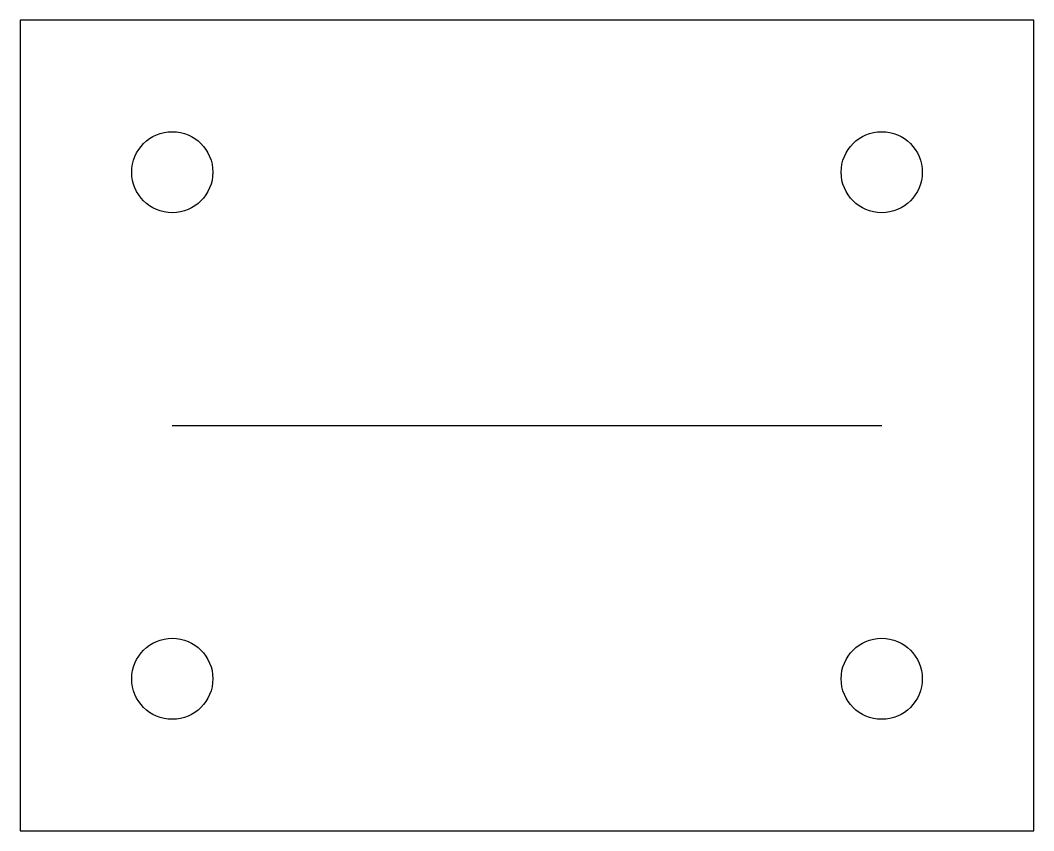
# Model space of a CAD drawing. Header units: millimetres. Extents: x 0 to 100, y 0 to 80.
import ezdxf

# ---------------------------------------------------------------- set-up
doc = ezdxf.new("R2010")
doc.units = ezdxf.units.MM
doc.layers.add('BEND', color=5, linetype='Continuous')
doc.layers.add('CUT', color=1, linetype='Continuous')

msp = doc.modelspace()

# ---------------------------------------------------------------- linework, layer by layer
at = {"layer": 'BEND'}
msp.add_line((15, 40), (85, 40), dxfattribs=at)
at = {"layer": 'CUT'}
msp.add_lwpolyline([(0, 0), (100, 0), (100, 80), (0, 80)], close=True, dxfattribs=at)
for centre in [(15, 65), (85, 65), (15, 15), (85, 15)]:
    msp.add_circle(centre, 4, dxfattribs=at)

doc.saveas('drawing.dxf')
